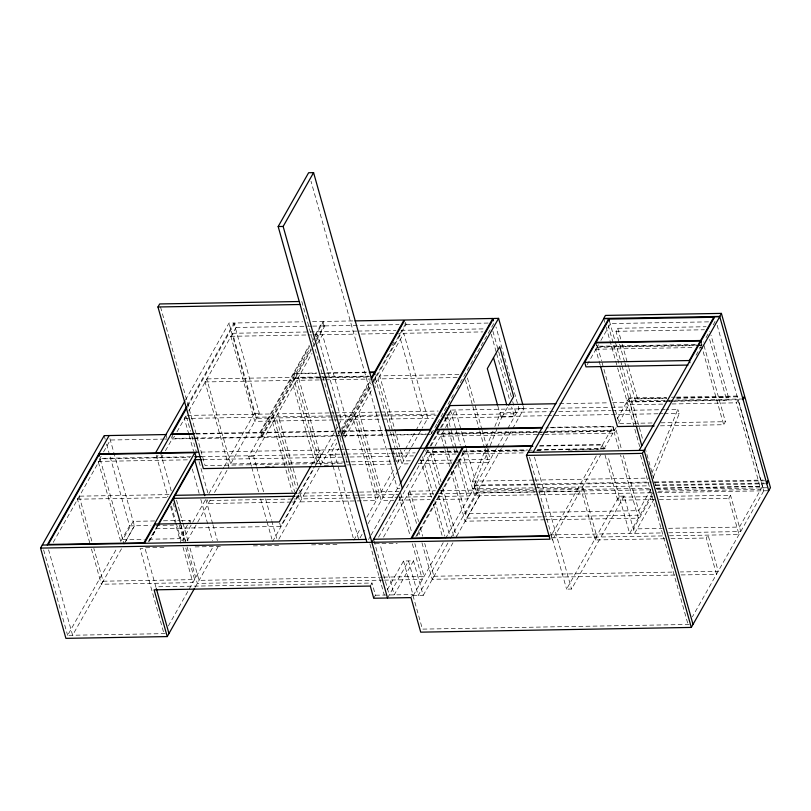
<?xml version="1.0" encoding="UTF-8"?>
<svg xmlns="http://www.w3.org/2000/svg" width="811" height="811" viewBox="0 0 811 811"><rect width="100%" height="100%" fill="white"/><g stroke="black" fill="none" stroke-linecap="round" stroke-linejoin="round"><path stroke-width="0.61" stroke-dasharray="4.05 3.04" d="M534.905 484.055L474.121 485.12L472.61 481.166L485.85 448.595M486.326 447.429L492.946 431.148M494.842 426.495L500.509 412.535L548.631 411.694M474.121 485.12L502.019 416.489L500.509 412.535M651.791 473.411L677.793 409.443L666.399 409.636M653.301 477.365L679.304 413.387L677.793 409.443M120.616 541.14L98.212 461.398L101.152 456.208M103.595 451.889L110.306 440.018L163.396 439.096M89.747 542.934L77.461 499.201L79.174 496.17L169.509 494.588M53.242 542.346L100.473 458.864L189.815 457.303M185.425 400.097L228.996 323.092L233.963 323.001L259.327 413.265L229.452 466.061M156.807 457.374L158.033 455.214M187.28 405.51L233.963 323.001M187.564 406.483L234.805 322.991L302.635 321.805M161.774 457.292L163.001 455.133M165.444 450.815L172.165 438.944L171.537 436.703M188.811 434.26L184.371 418.476L186.084 415.445L190.524 431.229M228.935 466.974L205.041 381.94L206.754 378.909L293.46 377.389L317.344 462.422L230.648 463.943L206.754 378.909M333.28 419.966L254.755 421.345L230.861 336.301L232.575 333.28L356.698 331.111M193.383 438.072L173.28 438.416L174.527 436.227M177.011 431.827L186.337 415.354M188.821 410.954L236.062 327.462L234.805 322.991M165.16 633.624L67.627 635.327L116.541 548.865M120.869 541.211L129.537 525.883L109.323 453.927M183.043 547.405L192.937 582.633L101.355 584.234L103.068 581.203L93.853 548.408M124.641 543.076L134.413 525.802L109.678 437.788M121.508 548.783L72.595 635.236L48.609 549.858M125.837 541.119L134.514 525.802M148.251 541.778L157.567 525.295M149.427 540.815L158.145 525.406M149.305 541.363L156.543 528.569L280.596 526.4L314.486 466.487M181.188 520.49L190.038 520.338L179.657 538.686L149.315 539.214M182.13 540.998L192.116 523.359M192.734 522.254L205.183 500.255M208.914 493.656L223.856 467.248M224.475 466.153L254.35 413.346L228.996 323.092M187.128 540.866L197.083 523.267M197.702 522.172L210.779 499.069M214.509 492.47L228.824 467.166M194.64 438.052L261.213 436.886L259.956 432.405L309.062 345.618M315.276 334.639L322.737 321.45L311.424 321.653M334.963 435.598L262.044 436.865L260.787 432.395L293.886 373.891L320.284 373.425M369.603 376.557L295.437 377.855L294.17 373.384L311.312 343.083M311.931 341.999L314.374 337.67M314.992 336.585L323.559 321.44L353.738 320.913M251.42 466.244L248.683 456.522L310.116 347.949M316.32 336.981L317.557 334.791L341.451 419.824L338.349 425.309M261.213 436.886L310.937 349.004M316.533 339.11L323.995 325.931L322.737 321.45M262.044 436.865L295.143 378.362L293.886 373.891M295.437 377.855L312.58 347.554M313.188 346.479L315.641 342.151M316.249 341.066L324.816 325.91L323.559 321.44M256.388 466.153L253.661 456.431L311.982 353.353M317.567 343.479L322.525 334.7L346.419 419.743L341.461 428.512M168.343 625.94L213.181 546.685M195.116 587.326L218.159 546.594M311.383 465.281L320.01 450.024L321.268 454.505L315.104 465.392M272.577 541.555L314.151 468.079M314.769 466.984L334.629 431.888M335.247 430.793L337.731 426.404M278.791 539.274L335.257 439.481M338.359 433.997L340.833 429.607M341.857 429.901L370.059 380.065M343.012 434.331L342.07 430.976L370.039 381.535M332.703 464.825L329.976 455.103L336.798 443.039M339.9 437.555L341.766 434.26M342.384 433.165L370.921 382.721M392.017 345.435L393.882 342.141M343.114 434.382L371.316 384.546M373.759 380.207L375.605 376.953L374.976 374.723M375.888 376.456L405.277 324.512L404.334 321.156M343.955 434.351L371.296 386.016M373.79 381.616L406.108 324.491L404.851 320.021M358.492 538.839L334.943 455.012L338.663 448.432M344.868 437.464L372.168 389.219M375.27 383.735L403.817 333.28L427.701 418.324L422.125 428.188M353.86 540.136L360.692 528.073M366.896 517.104L394.197 468.849M397.299 463.375L404.74 450.206M405.358 449.112L415.293 431.564M415.911 430.469L422.734 418.405L398.84 333.372L482.9 331.902M360.074 537.855L364.423 530.181M368.143 523.602L397.927 470.958M398.546 469.863L410.954 447.925M411.572 446.831L421.497 429.283M370.495 536.071L368.63 539.366L369.654 542.995M371.114 534.976L399.671 484.491M436.855 424.021L431.259 433.915L427.488 433.976M437.474 422.926L454.261 393.264M456.745 388.875L494.041 322.96L493.412 320.72M378.575 537.176L427.549 450.612M430.033 446.232L439.947 428.705M440.576 427.6L450.49 410.072L550.882 408.318M457.83 451.484L427.59 452.011L428.766 449.923M431.117 445.756L437.605 434.301L436.977 432.06M537.45 432.06L437.889 433.794L440.941 428.401M441.549 427.326L451.321 410.062M383.552 537.095L434.382 447.236M435 446.141L444.925 428.613M445.543 427.519L455.458 409.981L465.98 447.439M416.509 523.409L408.318 494.254L410.031 491.223L435.325 490.777M439.339 484.877L430.803 454.505L432.516 451.474L457.81 451.038M444.6 448.301L441.194 436.156L442.907 433.125L537.734 431.472M370.303 586.059L372.016 583.028L155.824 586.809M373.729 598.244L375.442 595.213L372.016 583.028M415.861 536.517L463.669 452.011M416.955 536.03L464.541 451.92L463.912 449.679M387.384 589.567L403.533 561.019L413.478 560.847L423.19 595.406L413.245 595.588L403.533 561.019M387.536 598.001L408.511 560.938L418.212 595.497L448.574 541.839M413.478 560.847L394.217 594.889L379.832 543.664M507.483 407.396L501.289 418.344L497.883 406.21M411.572 596.582L412.718 594.564L375.442 595.213M648.567 482.819L474.354 485.86L472.641 488.891L649.378 485.799M413.245 595.588L443.658 541.829M445.523 538.534L496.565 448.321M497.184 447.226L507.139 429.627M507.767 428.522L518.969 408.724L496.008 327.005M450.5 538.443L501.533 448.24M502.151 447.135L523.936 408.632L522.913 404.973M674.823 575.05L432.212 579.287L433.926 576.256L424.711 543.461M544.739 519.8L465.078 521.189L479.463 495.764L466.325 448.645M423.19 595.406L452.923 542.853M456.644 536.284L479.565 495.764M600.15 364.96L595.74 349.257L597.454 346.226L696.091 344.503M587.205 364.676L597.028 347.311L596.399 345.08M696.842 345.07L597.312 346.804L598.508 344.695M600.9 340.468L610.46 323.579L708.723 321.855M624.541 361.747L615.995 331.314L617.708 328.283L706.107 326.732M608.159 325.13L628.626 397.958L626.903 400.989L742.876 398.971M596.267 455.934L551.145 535.676L552.413 540.156L600.616 454.951M599.978 449.385L602.441 445.016L537.926 446.141M537.227 450.095L604.023 448.929L602.766 444.448L612.781 426.748L545.985 427.914M543.745 431.949L614.322 430.712L613.065 426.241L614.292 424.082M617.343 418.689L626.497 402.499L610.115 402.783M666.642 398.049L628.829 398.708L627.116 401.739L664.929 401.08M604.023 448.929L614.039 431.219L612.781 426.748M614.322 430.712L616.157 427.478M618.6 423.16L627.755 406.98L626.497 402.499M636.027 425.136L630.279 404.689L631.992 401.658M664.665 538.747L595.233 539.964L581.538 491.223L583.251 488.202L537.734 488.992M618.844 448.919L614.414 433.125L616.127 430.104L546.584 431.31M667.402 401.374L635.834 401.921L637.547 398.89L628.991 368.458M696.061 355.248L701.586 345.486L700.643 342.13M698.099 345.05L701.88 344.979L703.664 341.816M706.057 337.589L709.645 331.253M713.234 324.917L715.018 321.744L714.075 318.388M624.125 496.099L571.542 589.039L566.575 589.131L619.158 496.19L624.125 496.099L634.607 533.395L653.919 499.262M595.233 539.964L596.947 536.933L583.251 488.202M654.325 499.576L617.718 500.215L619.432 497.184L652.257 496.616M650.827 489.337L638.754 510.656L541.403 512.359M652.683 492.743L629.63 533.486L607.794 455.762M652.034 495.886L633.35 528.924L662.405 528.417M673.718 401.263L726.757 400.33L728.471 397.309L711.024 335.217M660.458 425.826L723.686 424.721L725.399 421.69L704.019 345.577M658.41 491.253L760.84 489.459L736.5 402.824L738.213 399.803L763.78 490.797L692.391 616.816M681.149 574.938L716.529 574.32L706.33 538.017L708.044 534.986L718.242 571.289L680.328 571.958M669.511 535.787L739.014 534.571L728.815 498.278L730.529 495.247L658.573 496.504M236.062 327.462L306.406 326.235M307.663 326.215L311.434 326.154M312.681 326.123L323.995 325.931M324.816 325.91L398.992 324.623M406.108 324.491L491.527 323.001M357.965 331.081L395.961 330.422M401.029 330.33L484.623 328.871M230.861 336.301L306.852 334.984M308.119 334.953L311.921 334.892M313.188 334.872L356.252 334.112M361.311 334.031L394.247 333.453M615.995 331.314L704.394 329.763M597.028 347.311L696.548 345.577M697.815 345.557L701.586 345.486M595.74 349.257L694.378 347.534M699.437 347.443L701.961 347.392L723.686 424.721M294.17 373.384L316.807 372.989M326.863 372.807L368.346 372.087M321.541 373.405L325.312 373.334M326.58 373.313L368.062 372.594M318.439 376.953L298.428 377.308L322.322 462.341L344.837 461.946M319.696 376.933L323.447 376.872M324.704 376.841L368.488 376.081M458.864 374.5L379.71 375.888L403.604 460.922L411.147 460.79M295.143 378.362L321.541 377.906M322.808 377.875L326.58 377.814M327.837 377.794L369.319 377.064M205.041 381.94L291.747 380.42L315.631 465.453M319.23 379.943L296.714 380.339L320.609 465.372M320.487 379.923L324.238 379.852M325.485 379.832L370.526 379.041M457.151 377.531L377.997 378.919L392.676 431.148M628.626 397.958L666.439 397.299M671.478 397.218L675.259 397.147M676.526 397.126L739.551 396.021M676.729 397.877L739.754 396.772M637.547 398.89L666.591 398.383M676.698 398.211L728.471 397.309M666.135 401.06L669.977 400.989M671.194 400.969L740.565 399.752M668.669 401.354L672.451 401.283M559.702 403.665L608.858 402.803M630.279 404.689L663.155 404.111M672.005 403.959L736.5 402.824M254.35 413.346L259.327 413.265M518.969 408.724L523.936 408.632M560.959 408.146L610.115 407.284M611.372 407.264L627.755 406.98M187.341 415.425L272.79 413.924L287.804 467.379M329.053 412.941L277.757 413.843L292.771 467.288M330.3 412.921L334.051 412.86M335.308 412.84L354.072 412.505L377.967 497.538L301.651 498.877L299.259 490.371M379.142 412.069L359.04 412.424L382.934 497.457L398.008 497.194M380.4 412.049L438.193 411.035M549.899 411.674L553.7 411.613M558.759 411.522L610.683 410.609M611.95 410.589L660.073 409.748M661.34 409.727L665.132 409.656M184.371 418.476L271.077 416.955L292.234 492.277M329.834 415.931L276.044 416.874L296.177 488.546M331.091 415.911L334.842 415.84M336.089 415.82L352.359 415.536L376.253 500.569L362.487 500.813M379.943 415.06L357.327 415.455L381.221 500.488L393.781 500.265M381.2 415.029L436.48 414.066M332.459 416.986L256.469 418.314L232.575 333.28M333.726 416.966L337.528 416.895M338.795 416.874L383.116 416.094M384.384 416.073L436.318 415.171M446.445 414.989L516.11 413.772L514.062 406.483M502.019 416.489L546.34 415.719M547.607 415.688L657.782 413.772M659.049 413.742L662.84 413.681M664.108 413.661L679.304 413.387M334.548 419.946L338.339 419.885M339.606 419.855L433.338 418.223M444.732 418.02L514.397 416.803L511.66 407.092M652.054 422.977L619.178 423.545L601.863 361.929M660.914 422.825L725.399 421.69M195.897 433.53L259.956 432.405M260.787 432.395L336.22 431.077M337.477 431.057L341.249 430.986M342.07 430.976L384.779 430.225M550.051 427.336L613.065 426.241M196.232 434.027L333.017 431.634M343.154 431.452L383.684 430.742M336.22 435.578L339.991 435.507M343.327 435.446L384.779 434.726M389.807 434.635L426.241 433.997M538.707 432.04L542.488 431.969M164.663 439.075L167.188 439.025M172.165 438.944L384.941 435.223M386.208 435.203L425.471 434.514M426.738 434.493L430.54 434.422M437.605 434.301L537.166 432.567M538.423 432.537L542.204 432.476M543.461 432.456L614.039 431.219M441.194 436.156L538.545 434.453M539.812 434.432L543.603 434.372M544.87 434.341L614.414 433.125M539.751 445.553L602.766 444.448M201.047 452.102L339.11 449.689M340.042 449.679L344.168 449.608M345.05 449.588L389.767 448.807M462.868 450.946L527.353 449.821M537.46 449.639L605.746 448.453M462.868 451.392L527.15 450.267M528.407 450.247L532.188 450.176M191.061 456.775L99.925 458.367L124.032 544.151M201.189 456.603L340.417 454.17M341.299 454.15L345.06 454.089M346.307 454.069L390.121 453.298M391.378 453.278L415.161 452.862M426.393 452.67L458.702 452.102M464.541 451.92L526.532 450.835M536.649 450.663L541.718 450.571M568.278 450.105L598.64 449.578M248.683 456.522L253.661 456.431M329.976 455.103L334.943 455.012M430.803 454.505L457.363 454.048M462.412 453.957L525.64 452.852M98.212 461.398L188.081 459.827M203.267 459.563L343.763 457.11M345.03 457.09L348.831 457.019M350.088 456.998L394.389 456.228M395.656 456.208L413.377 455.894M346.084 461.925L349.845 461.854M351.092 461.834L394.876 461.074M396.133 461.053L398.637 461.003L375.087 377.186M419.936 460.638L456.37 459.999M457.627 459.979L490.29 459.401L487.218 448.473M342.171 463.172L205.082 465.565L160.01 305.169M265.369 466.335L274.169 466.183M324.359 465.301L333.118 465.149M346.875 464.916L350.626 464.845M351.883 464.825L395.667 464.054M408.166 463.841L401.891 463.953L398.13 450.592M418.223 463.669L454.657 463.03M455.914 463.01L488.577 462.432L484.826 449.071M472.61 481.166L533.395 480.102M534.662 480.082L649.895 478.064M536.172 484.035L651.405 482.018M654.751 481.957L763.161 480.061M654.872 482.707L764.702 480.791M399.843 488.546L397.36 488.587L311.019 181.269M655.562 484.948L763.962 483.052M655.683 485.698L765.513 483.772M297.789 493.189L353.414 492.216M354.681 492.186L358.472 492.125M359.739 492.105L398.931 491.415M440.383 490.696L536.476 489.013M533.841 490.32L478.206 491.294L465.534 513.687L540.136 512.38M538.899 490.229L650.158 488.293M656.393 488.181L762.522 486.326L739.47 527.069L667.453 528.326M656.332 488.293L762.553 486.428M77.461 499.201L169.053 497.599M650.523 489.783L476.31 492.824L474.354 485.86M656.829 489.672L769.183 487.705M296.076 496.21L354.225 495.197M355.492 495.176L359.283 495.115M360.55 495.085L398.475 494.426M408.318 494.254L433.611 493.808M438.66 493.727L537.287 492.003M538.555 491.983L581.538 491.223M209.978 500.478L292.913 499.029M294.17 499.008L296.674 498.958L295.995 496.535M399.265 497.173L433.186 496.575M438.214 496.494L469.62 495.937L459.381 459.492M651.426 492.764L474.597 495.856L462.371 452.356M657.64 492.652L768.737 490.716M291.19 502.06L208.265 503.509L207.241 499.86M292.447 502.039L294.961 501.989L293.937 498.349M361.24 500.833L299.938 501.908L297.546 493.402M398.809 500.174L430.215 499.627M436.5 499.515L467.906 498.968L457.323 461.317M659.384 499.485L728.815 498.278M154.648 520.956L133.156 521.331L122.775 539.68L144.257 539.305M163.487 520.794L179.92 520.51M541.393 516.86L466.791 518.158L453.146 469.569M542.66 516.84L640.021 515.137L623.294 455.61M129.537 525.883L150.846 525.518M155.905 525.427L173.595 525.122M546.006 519.78L638.298 518.168L620.557 454.991M549.919 534.875L662.394 532.918M668.7 532.807L740.727 531.55L730.529 495.247M551.997 537.845L664.462 535.878M145.686 547.76L164.684 547.425M195.086 546.898L222.954 546.411M253.356 545.874L281.224 545.387M311.617 544.86L338.217 544.394M374.854 543.755L397.218 543.36M670.981 538.636L706.33 538.017M103.068 581.203L194.65 579.601L185.78 548.023M382.366 577.158L199.05 580.362L189.835 547.567M383.623 577.138L424.082 576.428L414.867 543.634M433.926 576.256L674.012 572.059M383.177 580.149L197.337 583.393L187.098 546.949M384.444 580.129L422.369 579.459L412.13 543.015M689.228 624.46L422.43 629.123L412.718 594.564M717.177 325.272L763.678 490.807M709.655 339.464L726.757 400.33M701.251 342.739L701.88 344.979M617.708 328.283L621.814 342.891M622.149 344.107L628.647 367.241M624.886 362.963L635.834 401.921M609.436 321.044L614.91 340.519M615.255 341.735L621.753 364.859M622.088 366.075L642.951 440.322M644.998 447.621L656.292 487.786M628.829 398.708L636.29 425.268M603.779 318.693L604.813 322.342M606.101 326.945L639.686 446.496M640.518 455.306L688.052 624.48M597.454 346.226L601.529 360.723M596.055 342.333L597.312 346.804M616.127 430.104L621.581 449.537M602.441 445.016L603.698 449.487M605.057 455.133L617.718 500.215M534.479 457.13L571.542 589.039M529.512 457.211L566.575 589.131M492.895 331.172L498.359 350.605M498.704 351.822L511.335 396.772M512.694 401.627L513.718 405.267M491.182 334.203L496.302 352.42M496.646 353.637L509.612 399.803M467.43 378.017L481.764 429.039M482.099 430.246L486.884 447.256M465.372 379.832L472.539 405.338M472.874 406.554L479.362 429.637M479.706 430.854L484.481 447.854M450.49 410.072L460.334 445.107M447.094 415.769L455.975 447.348M456.309 448.564L457.333 452.203M445.036 417.584L448.453 429.729M448.797 430.945L453.572 447.946M453.917 449.162L455.62 455.235M442.907 433.125L451.433 463.497M444.945 449.517L449.72 466.528M451.088 471.384L465.078 521.189M436.632 429.323L437.889 433.794M430.55 429.931L431.807 434.402M432.516 451.474L441.052 481.846M442.765 487.918L456.411 536.517M441.042 490.949L454.353 538.332M426.322 447.53L427.59 452.011M425.765 450.429L436.784 489.662M438.498 495.754L449.811 536.01M422.561 456.816L433.307 495.034M434.899 500.722L444.844 536.122M420.727 459.411L431.928 499.282M433.287 504.107L442.451 536.73M410.031 491.223L418.567 521.595M420.27 527.667L422.663 536.172M393.011 432.364L397.795 449.375M418.557 530.698L420.26 536.77M421.973 542.843L432.212 579.287M373.03 379.001L375.412 387.506M393.163 450.673L396.579 462.828M400.533 492.612L411.795 532.695M398.819 495.643L410.082 535.726M373.942 540.491L389.25 594.97M301.793 301.469L347.199 463.091M369.988 544.211L384.282 595.061M333.047 466.031L353.18 537.703M293.116 468.505L297.89 485.515M288.148 468.596L294.626 491.669M279.653 523.044L280.596 526.4M256.732 467.369L263.899 492.875M265.602 498.947L271.411 519.608M271.746 520.814L276.865 539.041M251.765 467.45L258.932 492.966M260.635 499.039L266.778 520.905M267.123 522.122L271.898 539.122M191.893 436.095L196.667 453.096M199.06 461.601L207.93 493.189M189.156 435.477L193.586 451.271M205.812 499.333L212.634 523.632M212.979 524.849L217.409 540.633M192.308 469.052L199.131 493.352M200.834 499.424L212.441 540.724M172.023 433.946L173.28 438.416M165.931 434.554L166.873 437.91M190.038 520.338L190.666 522.568M176.524 500.184L182.668 522.051M183.012 523.267L188.132 541.484M180.954 525.082L185.395 540.876M160.517 452.812L171.486 491.841M180.741 524.778L185.537 541.849M173.149 503.073L175.541 511.579M179.292 524.94L184.077 541.951M171.435 506.105L175.875 521.899M176.22 523.115L181.34 541.332M156.178 455.143L167.887 496.808M170.634 506.571L180.914 543.157M155.986 587.387L145.068 548.52L140.09 548.601L163.984 633.644M104.183 435.629L105.207 439.288M106.576 444.164L108.978 452.71M79.174 496.17L92.14 542.336M91.45 549.006L101.355 584.234M43.632 549.949L67.627 635.327"/><path stroke-width="1.22" d="M345.486 466.112L203.368 468.596L157.963 306.984L159.676 303.953L299.279 301.51M194.488 588.421L167.238 636.584L65.904 638.358L40.55 548.094L104.183 435.629L165.931 434.554M47.231 544.982L109.15 435.548M366.917 542.397L278.173 226.543L308.616 172.733L313.583 172.642L402.327 488.496M387.536 598.001L283.14 226.451L313.583 172.642M155.55 452.903L184.807 401.202M160.517 452.812L186.662 406.615M186.946 407.578L172.023 433.946L194.64 433.55M194.843 452.71L143.882 542.792L48.255 544.465L99.216 454.383L194.843 452.71L196.1 457.191L158.196 524.2M144.429 543.279L155.286 524.088L279.339 521.919L310.765 466.366M158.763 524.301L194.883 460.466L204.788 495.693M371.276 377.896L374.347 372.482L369.319 372.573M371.286 379.345L404.851 320.021L492.784 318.48L493.412 320.72M492.784 318.48L430.002 429.435L386.036 430.205M400.299 483.397L493.605 318.47L498.583 318.378L522.913 404.973M371.884 542.306L498.583 318.378M410.873 538.626L462.412 447.54L390.121 448.807M508.72 405.206L513.667 396.457L499.698 346.723L487.32 368.61L497.538 405.003M40.55 548.094L549.98 539.193L526.44 455.407L603.779 318.693L608.757 318.601L609.436 321.044M533.121 452.285L608.757 318.601M688.022 365.062L585.978 366.846L584.721 362.365L595.771 342.84L700.329 341.015L689.279 360.54L689.908 362.781M700.623 340.508L713.761 317.273L609.203 319.098L596.055 342.333L700.623 340.508L701.251 342.739M639.149 450.44L714.785 316.756L719.752 316.665L642.403 453.379L691.307 627.43L420.716 632.154L411.005 597.595L373.729 598.244L370.303 586.059L154.11 589.84L167.238 636.584M719.681 316.422L721.395 313.391L605.432 315.418L603.719 318.439L719.681 316.422L768.737 490.716L691.307 627.43M742.876 398.971L744.589 395.94L721.395 313.391M743.089 399.711L744.802 396.68L768.199 479.98L766.486 483.011M766.78 483.751L768.493 480.72L770.45 487.685L768.737 490.716M278.173 226.543L283.14 226.451M157.963 306.984L300.08 304.5M354.995 320.892L404.02 320.031L374.631 371.975L369.603 372.067M584.721 362.365L689.279 360.54M555.92 403.736L450.064 405.581L436.632 429.323L542.488 427.468M170.898 434.463L193.697 434.067M386.218 430.702L430.55 429.931M542.204 427.975L436.348 429.83L426.322 447.53L532.188 445.685M654.142 425.937L617.465 426.576L600.495 366.166M532.868 446.222L463.284 447.439L411.988 538.109L549.888 535.696M198.523 452.153L98.668 453.896L99.297 456.137M194.711 456.715L201.189 456.603M528.154 452.376L644.116 450.348L693.02 624.399M194.407 459.715L202 459.584M526.44 455.407L642.403 453.379M175.156 495.328L296.522 493.21M294.809 496.241L173.442 498.359L180.61 523.865M42.263 545.063L366.096 539.406M373.597 539.274L549.169 536.213M636.361 426.343L641.765 445.594M493.504 357.671L506.794 404.973M374.347 372.482L374.976 374.723M156.33 588.604L168.962 633.553"/></g></svg>
